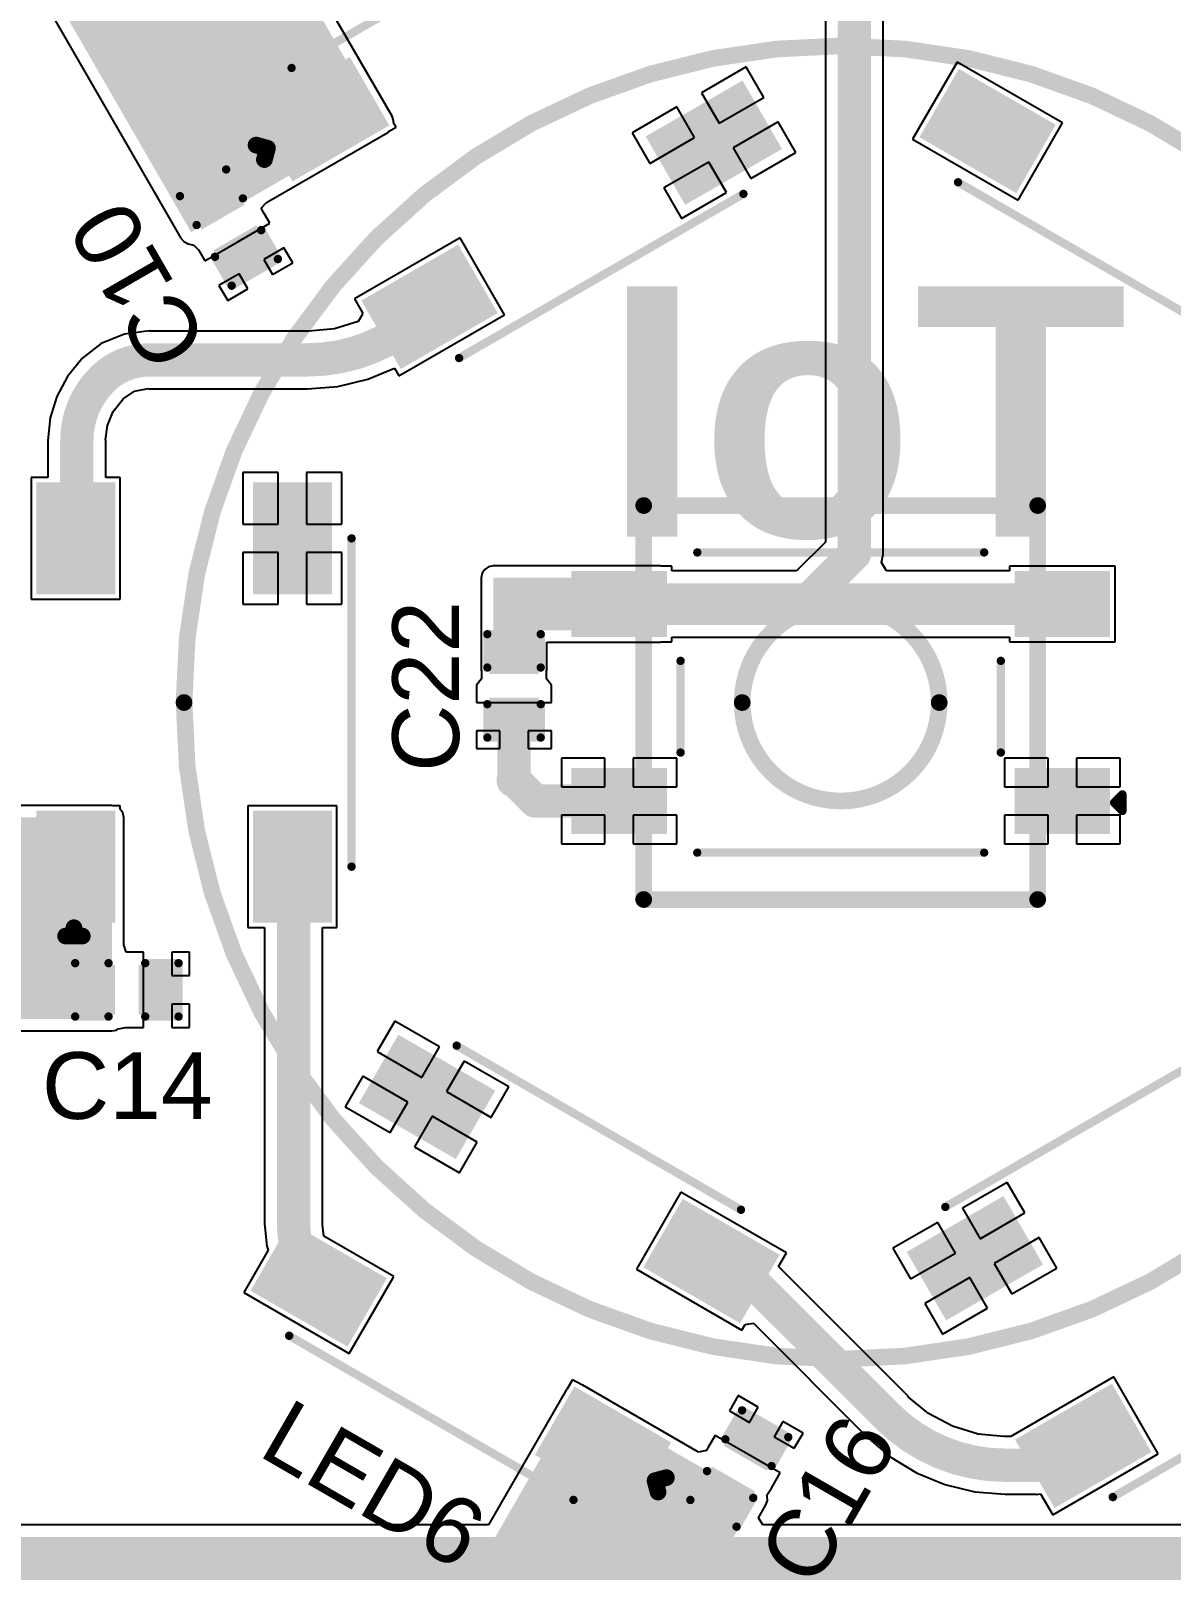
# Model space of a CAD drawing. Header units: inches. Extents: x -5 to 433, y -20 to 71.
# Drawn here: x 27.67 to 45.03, y 11.79 to 35.23 of the extents above; entities that cross this region are included whole.
import ezdxf

# ---------------------------------------------------------------- set-up
doc = ezdxf.new("R2010")
doc.units = ezdxf.units.IN
for name, color, linetype in [('Deimensions', 6, 'Continuous'), ('Top Layer', 1, 'Continuous'), ('Top Overlay', 2, 'Continuous'), ('Top Paste', 8, 'Continuous'), ('Top Solder', 216, 'Continuous')]:
    doc.layers.add(name, color=color, linetype=linetype)
doc.styles.add('Arial', font='', dxfattribs={"height": 0.2})
doc.styles.add('Arial_Bold', font='', dxfattribs={"height": 0.2})
doc.styles.get('Arial').set_extended_font_data('Arial')
doc.styles.get('Arial_Bold').set_extended_font_data('Arial', bold=True)

msp = doc.modelspace()

# ---------------------------------------------------------------- hatches: boundary and pattern name
at = {"layer": 'Top Layer'}
for points in [[(30.108, 32.163), (33.01, 33.839), (29.184, 40.465), (26.282, 38.79)], [(31.188, 33.942), (32.487, 34.692), (32.987, 33.826), (31.688, 33.076)], [(41.837, 34.511), (43.136, 33.761), (42.636, 32.895), (41.337, 33.645)], [(37.169, 33.584), (38.468, 34.334), (38.968, 33.468), (37.669, 32.718)], [(30.838, 32.601), (30.288, 32.283), (30.059, 32.679), (30.609, 32.997)], [(31.307, 31.787), (30.757, 31.469), (30.529, 31.865), (31.079, 32.183)], [(32.838, 31.084), (34.137, 31.834), (34.637, 30.968), (33.338, 30.218)], [(28.85, 28.25), (28.85, 26.75), (27.85, 26.75), (27.85, 28.25)], [(31.15, 26.75), (31.15, 28.25), (32.15, 28.25), (32.15, 26.75)], [(34.708, 26.1), (37.25, 26.1), (37.25, 26.9), (34.708, 26.9)], [(34.708, 25.495), (35.343, 25.495), (35.343, 26.9), (34.708, 26.9)], [(37.25, 26.1), (36, 26.1), (36, 26.9), (37.25, 26.9)], [(44, 26.1), (42.75, 26.1), (42.75, 26.9), (44, 26.9)], [(35.342, 25.495), (34.707, 25.495), (34.707, 25.953), (35.342, 25.953)], [(35.342, 24.556), (34.707, 24.556), (34.707, 25.013), (35.342, 25.013)], [(37.25, 23.1), (36, 23.1), (36, 23.9), (37.25, 23.9)], [(44, 23.1), (42.75, 23.1), (42.75, 23.9), (44, 23.9)], [(24.206, 20.18), (28.901, 20.18), (28.901, 23.25), (24.206, 23.25)], [(27.85, 21.75), (27.85, 23.25), (28.85, 23.25), (28.85, 21.75)], [(31.15, 21.75), (31.15, 23.25), (32.15, 23.25), (32.15, 21.75)], [(28.888, 20.942), (28.888, 20.307), (28.431, 20.307), (28.431, 20.942)], [(29.828, 20.942), (29.828, 20.307), (29.371, 20.307), (29.371, 20.942)], [(34.1, 18.187), (32.801, 18.937), (33.301, 19.803), (34.6, 19.053)], [(38.431, 15.687), (37.132, 16.437), (37.632, 17.303), (38.931, 16.553)], [(42.942, 16.48), (41.643, 15.73), (41.143, 16.596), (42.442, 17.346)], [(31.651, 16.945), (32.95, 16.195), (32.45, 15.329), (31.151, 16.079)], [(37.354, 10.533), (38.705, 12.873), (35.982, 14.445), (34.631, 12.105)], [(36.781, 12.829), (35.482, 13.579), (35.982, 14.445), (37.281, 13.695)], [(42.793, 13.738), (44.092, 14.488), (44.592, 13.622), (43.293, 12.872)], [(38.53, 14.098), (39.08, 13.781), (38.851, 13.385), (38.301, 13.702)], [(38.06, 13.284), (38.61, 12.967), (38.381, 12.571), (37.831, 12.888)], [(55.194, 12.294), (24.155, 12.294), (24.155, 10.306), (55.194, 10.306)]]:
    msp.add_hatch(color=1, dxfattribs=at).paths.add_polyline_path(points)
at = {"layer": 'Top Paste'}
for points in [[(31.188, 33.942), (32.487, 34.692), (32.987, 33.826), (31.688, 33.076)], [(41.837, 34.511), (43.136, 33.761), (42.636, 32.895), (41.337, 33.645)], [(37.169, 33.584), (38.468, 34.334), (38.968, 33.468), (37.669, 32.718)], [(30.838, 32.601), (30.288, 32.283), (30.059, 32.679), (30.609, 32.997)], [(31.307, 31.787), (30.757, 31.469), (30.529, 31.865), (31.079, 32.183)], [(32.838, 31.084), (34.137, 31.834), (34.637, 30.968), (33.338, 30.218)], [(28.85, 28.25), (28.85, 26.75), (27.85, 26.75), (27.85, 28.25)], [(31.15, 26.75), (31.15, 28.25), (32.15, 28.25), (32.15, 26.75)], [(37.25, 26.1), (36, 26.1), (36, 26.9), (37.25, 26.9)], [(44, 26.1), (42.75, 26.1), (42.75, 26.9), (44, 26.9)], [(35.342, 25.495), (34.707, 25.495), (34.707, 25.953), (35.342, 25.953)], [(35.342, 24.556), (34.707, 24.556), (34.707, 25.013), (35.342, 25.013)], [(37.25, 23.1), (36, 23.1), (36, 23.9), (37.25, 23.9)], [(44, 23.1), (42.75, 23.1), (42.75, 23.9), (44, 23.9)], [(27.85, 21.75), (27.85, 23.25), (28.85, 23.25), (28.85, 21.75)], [(31.15, 21.75), (31.15, 23.25), (32.15, 23.25), (32.15, 21.75)], [(28.888, 20.942), (28.888, 20.307), (28.431, 20.307), (28.431, 20.942)], [(29.828, 20.942), (29.828, 20.307), (29.371, 20.307), (29.371, 20.942)], [(34.1, 18.187), (32.801, 18.937), (33.301, 19.803), (34.6, 19.053)], [(38.431, 15.687), (37.132, 16.437), (37.632, 17.303), (38.931, 16.553)], [(42.942, 16.48), (41.643, 15.73), (41.143, 16.596), (42.442, 17.346)], [(31.651, 16.945), (32.95, 16.195), (32.45, 15.329), (31.151, 16.079)], [(36.781, 12.829), (35.482, 13.579), (35.982, 14.445), (37.281, 13.695)], [(42.793, 13.738), (44.092, 14.488), (44.592, 13.622), (43.293, 12.872)], [(38.53, 14.098), (39.08, 13.781), (38.851, 13.385), (38.301, 13.702)], [(38.06, 13.284), (38.61, 12.967), (38.381, 12.571), (37.831, 12.888)]]:
    msp.add_hatch(color=8, dxfattribs=at).paths.add_polyline_path(points)
at = {"layer": 'Top Solder'}
for points in [[(31.05, 33.979), (32.525, 34.831), (33.126, 33.789), (31.651, 32.937)], [(37.03, 33.621), (38.505, 34.473), (39.106, 33.431), (37.631, 32.579)], [(41.8, 34.65), (43.275, 33.799), (42.674, 32.757), (41.199, 33.608)], [(30.919, 32.579), (30.266, 32.201), (29.977, 32.701), (30.631, 33.079)], [(31.389, 31.765), (30.736, 31.387), (30.447, 31.887), (31.101, 32.265)], [(32.7, 31.121), (34.175, 31.973), (34.776, 30.931), (33.301, 30.079)], [(28.952, 28.352), (28.952, 26.648), (27.748, 26.648), (27.748, 28.352)], [(31.048, 26.648), (31.048, 28.352), (32.252, 28.352), (32.252, 26.648)], [(37.352, 25.998), (35.898, 25.998), (35.898, 27.002), (37.352, 27.002)], [(44.102, 25.998), (42.648, 25.998), (42.648, 27.002), (44.102, 27.002)], [(35.402, 25.435), (34.647, 25.435), (34.647, 26.013), (35.402, 26.013)], [(35.402, 24.496), (34.647, 24.496), (34.647, 25.073), (35.402, 25.073)], [(37.352, 22.998), (35.898, 22.998), (35.898, 24.002), (37.352, 24.002)], [(44.102, 22.998), (42.648, 22.998), (42.648, 24.002), (44.102, 24.002)], [(27.748, 21.648), (27.748, 23.352), (28.952, 23.352), (28.952, 21.648)], [(31.048, 21.648), (31.048, 23.352), (32.252, 23.352), (32.252, 21.648)], [(28.948, 21.002), (28.948, 20.247), (28.371, 20.247), (28.371, 21.002)], [(29.888, 21.002), (29.888, 20.247), (29.311, 20.247), (29.311, 21.002)], [(34.138, 18.048), (32.663, 18.9), (33.264, 19.942), (34.739, 19.09)], [(38.468, 15.548), (36.993, 16.4), (37.594, 17.442), (39.069, 16.59)], [(43.081, 16.442), (41.606, 15.591), (41.004, 16.633), (42.479, 17.484)], [(31.614, 17.084), (33.089, 16.232), (32.488, 15.19), (31.013, 16.042)], [(36.818, 12.69), (35.343, 13.542), (35.944, 14.584), (37.419, 13.732)], [(42.654, 13.775), (44.129, 14.627), (44.731, 13.585), (43.256, 12.733)], [(38.508, 14.18), (39.162, 13.803), (38.873, 13.303), (38.219, 13.68)], [(38.038, 13.366), (38.692, 12.989), (38.403, 12.489), (37.749, 12.866)]]:
    msp.add_hatch(color=216, dxfattribs=at).paths.add_polyline_path(points)

# ---------------------------------------------------------------- linework, layer by layer
at = {"layer": 'Deimensions'}
for points in [[(50, 25, 0.254, 0.254, 1), (30, 25, 0.254, 0.254, 1)], [(36.936, 28, 0.127, 0.127, 1), (37.063, 28, 0.127, 0.127, 1)], [(36.936, 28, 0.127, 0.127, 1), (37.063, 28, 0.127, 0.127, 1)], [(42.936, 28, 0.127, 0.127, 1), (43.063, 28, 0.127, 0.127, 1)], [(42.936, 28, 0.127, 0.127, 1), (43.063, 28, 0.127, 0.127, 1)], [(29.936, 25, 0.127, 0.127, 1), (30.063, 25, 0.127, 0.127, 1)], [(38.436, 25, 0.127, 0.127, 1), (38.563, 25, 0.127, 0.127, 1)], [(38.436, 25, 0.127, 0.127, 1), (38.563, 25, 0.127, 0.127, 1)], [(41.436, 25, 0.127, 0.127, 1), (41.563, 25, 0.127, 0.127, 1)], [(41.436, 25, 0.127, 0.127, 1), (41.563, 25, 0.127, 0.127, 1)], [(36.936, 22, 0.127, 0.127, 1), (37.063, 22, 0.127, 0.127, 1)], [(36.936, 22, 0.127, 0.127, 1), (37.063, 22, 0.127, 0.127, 1)], [(42.936, 22, 0.127, 0.127, 1), (43.063, 22, 0.127, 0.127, 1)], [(42.936, 22, 0.127, 0.127, 1), (43.063, 22, 0.127, 0.127, 1)]]:
    msp.add_lwpolyline(points, format="xyseb", close=True, dxfattribs=at)
for points in [[(37, 28, 0.254, 0.254, 0), (43, 28, 0.254, 0.254, 0)], [(37, 22, 0.254, 0.254, 0), (37, 28, 0.254, 0.254, 0)], [(43, 22, 0.254, 0.254, 0), (43, 28, 0.254, 0.254, 0)], [(38.5, 25, 0.254, 0.254, -1), (41.5, 25, 0.254, 0.254, 0)], [(41.5, 25, 0.254, 0.254, -1), (38.5, 25, 0.254, 0.254, 0)], [(37, 22, 0.254, 0.254, 0), (43, 22, 0.254, 0.254, 0)]]:
    msp.add_lwpolyline(points, format="xyseb", dxfattribs=at)
at = {"layer": 'Top Layer'}
for p, q in [((39.768, 47.593), (39.768, 27.444)), ((40.648, 27.262), (40.648, 47.411)), ((33.167, 33.929), (29.365, 40.514)), ((27.05, 37.097), (29.951, 32.073)), ((41.772, 34.754), (41.095, 33.58)), ((43.379, 33.826), (41.772, 34.754)), ((38.561, 34.681), (37.878, 34.287)), ((38.83, 34.215), (38.561, 34.681)), ((37.878, 34.287), (38.147, 33.821)), ((37.504, 34.071), (36.822, 33.677)), ((37.773, 33.605), (37.504, 34.071)), ((38.147, 33.821), (38.83, 34.215)), ((33.114, 33.694), (33.23, 33.761)), ((33.19, 33.862), (33.167, 33.929)), ((33.188, 33.834), (33.19, 33.862)), ((33.23, 33.761), (33.188, 33.834)), ((39.045, 33.841), (38.363, 33.447)), ((39.315, 33.375), (39.045, 33.841)), ((42.702, 32.652), (43.379, 33.826)), ((31.253, 32.615), (33.101, 33.682)), ((33.101, 33.682), (33.114, 33.694)), ((33.101, 33.682), (33.101, 33.682)), ((36.822, 33.677), (37.091, 33.211)), ((37.091, 33.211), (37.773, 33.605)), ((41.095, 33.58), (42.702, 32.652)), ((38.363, 33.447), (38.632, 32.981)), ((38.632, 32.981), (39.315, 33.375)), ((37.989, 33.231), (37.307, 32.837)), ((38.258, 32.765), (37.989, 33.231)), ((37.307, 32.837), (37.576, 32.371)), ((31.172, 32.53), (31.253, 32.615)), ((37.576, 32.371), (38.258, 32.765)), ((31.219, 32.449), (31.172, 32.53)), ((31.305, 32.299), (31.219, 32.449)), ((30.81, 32.013), (31.305, 32.299)), ((29.951, 32.073), (29.997, 32.019)), ((29.997, 32.019), (30.061, 31.988)), ((30.061, 31.988), (30.148, 31.967)), ((30.148, 31.967), (30.22, 31.893)), ((30.22, 31.893), (30.315, 31.727)), ((30.315, 31.727), (30.81, 32.013)), ((31.521, 31.925), (31.213, 31.747)), ((31.654, 31.694), (31.521, 31.925)), ((34.203, 32.077), (32.596, 31.149)), ((34.88, 30.903), (34.203, 32.077)), ((31.213, 31.747), (31.346, 31.516)), ((31.346, 31.516), (31.654, 31.694)), ((30.839, 31.531), (30.531, 31.353)), ((30.972, 31.3), (30.839, 31.531)), ((30.531, 31.353), (30.665, 31.122)), ((30.665, 31.122), (30.972, 31.3)), ((32.596, 31.149), (32.719, 30.935)), ((32.649, 30.802), (32.289, 30.693)), ((32.71, 30.903), (32.649, 30.802)), ((32.719, 30.935), (32.71, 30.903)), ((33.273, 29.975), (34.88, 30.903)), ((29.092, 30.612), (28.74, 30.467)), ((29.469, 30.662), (29.092, 30.612)), ((29.469, 30.658), (29.469, 30.662)), ((31.878, 30.658), (29.469, 30.658)), ((31.898, 30.654), (31.878, 30.658)), ((32.289, 30.693), (31.898, 30.654)), ((28.74, 30.467), (28.439, 30.235)), ((28.441, 30.232), (28.223, 29.966)), ((28.439, 30.235), (28.441, 30.233)), ((28.441, 30.233), (28.441, 30.232)), ((32.799, 29.923), (33.206, 30.091)), ((33.206, 30.091), (33.273, 29.975)), ((28.223, 29.966), (28.061, 29.663)), ((29.247, 29.74), (29.452, 29.781)), ((29.452, 29.781), (29.469, 29.778)), ((29.469, 29.778), (31.878, 29.778)), ((31.878, 29.777), (32.344, 29.814)), ((31.878, 29.778), (31.878, 29.777)), ((32.344, 29.814), (32.799, 29.923)), ((28.061, 29.663), (27.961, 29.334)), ((28.922, 29.43), (29.056, 29.604)), ((29.056, 29.604), (29.064, 29.61)), ((29.064, 29.61), (29.074, 29.625)), ((29.074, 29.625), (29.247, 29.74)), ((27.961, 29.334), (27.927, 28.991)), ((28.834, 29.218), (28.922, 29.43)), ((28.806, 29.001), (28.834, 29.218)), ((27.927, 28.991), (27.927, 28.991)), ((27.927, 28.991), (27.927, 28.428)), ((28.808, 28.991), (28.806, 29.001)), ((28.808, 28.428), (28.808, 28.991)), ((27.927, 28.428), (27.672, 28.428)), ((27.672, 28.428), (27.672, 26.572)), ((29.028, 28.428), (28.808, 28.428)), ((29.028, 26.572), (29.028, 28.428)), ((31.434, 28.504), (30.896, 28.504)), ((30.896, 28.504), (30.896, 27.716)), ((31.434, 27.716), (31.434, 28.504)), ((32.404, 28.504), (31.866, 28.504)), ((31.866, 28.504), (31.866, 27.716)), ((32.404, 27.716), (32.404, 28.504)), ((30.896, 27.716), (31.434, 27.716)), ((31.866, 27.716), (32.404, 27.716)), ((39.768, 27.444), (39.329, 27.005)), ((31.434, 27.284), (30.896, 27.284)), ((30.896, 27.284), (30.896, 26.496)), ((31.434, 26.496), (31.434, 27.284)), ((32.404, 27.284), (31.866, 27.284)), ((31.866, 27.284), (31.866, 26.496)), ((32.404, 26.496), (32.404, 27.284)), ((40.623, 27.132), (40.648, 27.262)), ((34.54, 26.969), (34.527, 26.9)), ((34.58, 27.028), (34.54, 26.969)), ((34.638, 27.067), (34.58, 27.028)), ((34.708, 27.081), (34.638, 27.067)), ((37.25, 27.081), (34.708, 27.081)), ((37.268, 27.078), (37.25, 27.081)), ((37.428, 27.078), (37.268, 27.078)), ((37.428, 27.005), (37.428, 27.078)), ((39.329, 27.005), (37.428, 27.005)), ((40.697, 27.005), (40.623, 27.132)), ((42.572, 27.005), (40.697, 27.005)), ((44.178, 27.078), (42.572, 27.078)), ((42.572, 27.078), (42.572, 27.005)), ((44.178, 25.922), (44.178, 27.078)), ((34.527, 26.9), (34.527, 26.1)), ((27.672, 26.572), (29.028, 26.572)), ((30.896, 26.496), (31.434, 26.496)), ((31.866, 26.496), (32.404, 26.496)), ((34.527, 26.1), (34.527, 25.495)), ((35.524, 25.495), (35.524, 25.919)), ((35.524, 25.919), (37.25, 25.919)), ((37.25, 25.919), (37.268, 25.922)), ((37.268, 25.922), (37.428, 25.922)), ((37.428, 25.922), (37.428, 25.995)), ((37.428, 25.995), (42.572, 25.995)), ((42.572, 25.995), (42.572, 25.922)), ((42.572, 25.922), (44.178, 25.922)), ((34.53, 25.362), (34.453, 25.267)), ((34.527, 25.495), (34.53, 25.48)), ((34.53, 25.48), (34.53, 25.362)), ((35.52, 25.476), (35.524, 25.495)), ((35.52, 25.362), (35.52, 25.476)), ((35.596, 25.267), (35.52, 25.362)), ((34.453, 25.267), (34.453, 25.222)), ((34.453, 25.222), (34.453, 25)), ((35.596, 25.222), (35.596, 25.267)), ((35.596, 25), (35.596, 25.222)), ((34.453, 25), (35.025, 25)), ((35.025, 25), (35.596, 25)), ((34.809, 24.568), (34.453, 24.568)), ((34.453, 24.568), (34.453, 24.302)), ((34.809, 24.302), (34.809, 24.568)), ((35.596, 24.568), (35.241, 24.568)), ((35.241, 24.568), (35.241, 24.302)), ((35.596, 24.302), (35.596, 24.568)), ((34.453, 24.302), (34.809, 24.302)), ((35.241, 24.302), (35.596, 24.302)), ((36.409, 24.154), (35.746, 24.154)), ((35.746, 24.154), (35.746, 23.716)), ((36.409, 23.716), (36.409, 24.154)), ((37.504, 24.154), (36.841, 24.154)), ((36.841, 24.154), (36.841, 23.716)), ((37.504, 23.716), (37.504, 24.154)), ((43.159, 24.154), (42.496, 24.154)), ((42.496, 24.154), (42.496, 23.716)), ((43.159, 23.716), (43.159, 24.154)), ((44.254, 24.154), (43.591, 24.154)), ((43.591, 24.154), (43.591, 23.716)), ((44.254, 23.716), (44.254, 24.154)), ((35.746, 23.716), (36.409, 23.716)), ((36.841, 23.716), (37.504, 23.716)), ((42.496, 23.716), (43.159, 23.716)), ((43.591, 23.716), (44.254, 23.716)), ((28.901, 23.431), (26.927, 23.431)), ((28.918, 23.428), (28.901, 23.431)), ((29.028, 23.428), (28.918, 23.428)), ((29.028, 23.379), (29.028, 23.428)), ((29.029, 23.378), (29.028, 23.379)), ((29.068, 23.319), (29.029, 23.378)), ((29.082, 23.25), (29.068, 23.319)), ((29.082, 21.309), (29.082, 23.25)), ((32.328, 23.428), (30.972, 23.428)), ((30.972, 23.428), (30.972, 21.572)), ((32.328, 21.572), (32.328, 23.428)), ((36.409, 23.284), (35.746, 23.284)), ((35.746, 23.284), (35.746, 22.846)), ((36.409, 22.846), (36.409, 23.284)), ((37.504, 23.284), (36.841, 23.284)), ((36.841, 23.284), (36.841, 22.846)), ((37.504, 22.846), (37.504, 23.284)), ((43.159, 23.284), (42.496, 23.284)), ((42.496, 23.284), (42.496, 22.846)), ((43.159, 22.846), (43.159, 23.284)), ((44.254, 23.284), (43.591, 23.284)), ((43.591, 23.284), (43.591, 22.846)), ((44.254, 22.846), (44.254, 23.284)), ((35.746, 22.846), (36.409, 22.846)), ((36.841, 22.846), (37.504, 22.846)), ((42.496, 22.846), (43.159, 22.846)), ((43.591, 22.846), (44.254, 22.846)), ((30.972, 21.572), (31.227, 21.572)), ((31.227, 21.572), (31.227, 17.063)), ((32.108, 17.063), (32.108, 21.572)), ((32.108, 21.572), (32.328, 21.572)), ((29.117, 21.196), (29.082, 21.309)), ((29.383, 21.196), (29.117, 21.196)), ((29.383, 20.625), (29.383, 21.196)), ((30.082, 21.196), (29.815, 21.196)), ((29.815, 21.196), (29.815, 20.841)), ((30.082, 20.841), (30.082, 21.196)), ((29.815, 20.841), (30.082, 20.841)), ((29.383, 20.053), (29.383, 20.625)), ((30.082, 20.409), (29.815, 20.409)), ((29.815, 20.409), (29.815, 20.053)), ((30.082, 20.053), (30.082, 20.409)), ((26.927, 19.999), (28.901, 19.999)), ((28.901, 19.999), (28.97, 20.013)), ((28.97, 20.013), (28.999, 20.032)), ((28.999, 20.032), (29.115, 20.053)), ((29.115, 20.053), (29.148, 20.053)), ((29.148, 20.053), (29.383, 20.053)), ((29.815, 20.053), (30.082, 20.053)), ((33.208, 20.15), (32.939, 19.684)), ((33.891, 19.756), (33.208, 20.15)), ((33.622, 19.29), (33.891, 19.756)), ((32.939, 19.684), (33.622, 19.29)), ((34.265, 19.54), (33.996, 19.074)), ((34.947, 19.146), (34.265, 19.54)), ((32.723, 19.31), (32.454, 18.844)), ((33.406, 18.916), (32.723, 19.31)), ((33.996, 19.074), (34.678, 18.68)), ((34.678, 18.68), (34.947, 19.146)), ((32.454, 18.844), (33.137, 18.45)), ((33.137, 18.45), (33.406, 18.916)), ((33.78, 18.7), (33.511, 18.234)), ((34.462, 18.306), (33.78, 18.7)), ((34.193, 17.84), (34.462, 18.306)), ((33.511, 18.234), (34.193, 17.84)), ((42.535, 17.693), (41.853, 17.299)), ((42.804, 17.227), (42.535, 17.693)), ((37.566, 17.546), (36.889, 16.372)), ((39.173, 16.618), (37.566, 17.546)), ((41.853, 17.299), (42.122, 16.833)), ((42.122, 16.833), (42.804, 17.227)), ((31.227, 17.063), (31.227, 17.063)), ((31.227, 17.063), (31.261, 16.722)), ((32.106, 17.053), (32.108, 17.063)), ((32.129, 16.875), (32.106, 17.053)), ((41.479, 17.083), (40.796, 16.689)), ((41.748, 16.617), (41.479, 17.083)), ((31.28, 16.658), (30.909, 16.014)), ((31.261, 16.722), (31.28, 16.658)), ((33.193, 16.26), (32.129, 16.875)), ((40.796, 16.689), (41.065, 16.223)), ((43.02, 16.853), (42.338, 16.459)), ((43.289, 16.387), (43.02, 16.853)), ((39.052, 16.409), (39.173, 16.618)), ((41.065, 16.223), (41.748, 16.617)), ((42.338, 16.459), (42.607, 15.993)), ((32.515, 15.086), (33.193, 16.26)), ((36.889, 16.372), (38.496, 15.444)), ((41.021, 14.44), (39.052, 16.409)), ((41.964, 16.243), (41.281, 15.849)), ((42.233, 15.777), (41.964, 16.243)), ((42.607, 15.993), (43.289, 16.387)), ((30.909, 16.014), (32.515, 15.086)), ((41.281, 15.849), (41.55, 15.383)), ((41.55, 15.383), (42.233, 15.777)), ((38.496, 15.444), (38.545, 15.529)), ((38.545, 15.529), (38.67, 15.546)), ((38.67, 15.546), (40.399, 13.817)), ((35.825, 14.536), (34.635, 12.475)), ((35.836, 14.549), (35.825, 14.536)), ((35.916, 14.688), (35.836, 14.549)), ((36.055, 14.608), (35.916, 14.688)), ((36.072, 14.602), (36.055, 14.608)), ((37.833, 13.586), (36.072, 14.602)), ((36.072, 14.602), (36.072, 14.602)), ((44.157, 14.731), (42.589, 13.825)), ((44.835, 13.557), (44.157, 14.731)), ((38.437, 14.445), (38.304, 14.214)), ((38.745, 14.267), (38.437, 14.445)), ((41.032, 14.423), (41.021, 14.44)), ((41.336, 14.174), (41.032, 14.423)), ((38.304, 14.214), (38.612, 14.036)), ((38.612, 14.036), (38.745, 14.267)), ((41.7, 13.979), (41.336, 14.174)), ((38.088, 13.84), (37.977, 13.649)), ((38.583, 13.554), (38.088, 13.84)), ((39.119, 14.051), (38.985, 13.82)), ((39.427, 13.874), (39.119, 14.051)), ((39.293, 13.643), (39.427, 13.874)), ((42.095, 13.86), (41.7, 13.979)), ((42.486, 13.821), (42.095, 13.86)), ((37.954, 13.609), (37.833, 13.586)), ((37.977, 13.649), (37.954, 13.609)), ((38.985, 13.82), (39.293, 13.643)), ((40.399, 13.817), (40.398, 13.817)), ((40.398, 13.817), (40.754, 13.513)), ((42.506, 13.825), (42.486, 13.821)), ((42.589, 13.825), (42.506, 13.825)), ((39.078, 13.269), (38.583, 13.554)), ((40.754, 13.513), (41.153, 13.269)), ((43.228, 12.629), (44.835, 13.557)), ((38.944, 13.038), (39.078, 13.269)), ((41.153, 13.269), (41.585, 13.09)), ((38.875, 12.931), (38.944, 13.038)), ((38.88, 12.92), (38.875, 12.931)), ((38.885, 12.849), (38.88, 12.92)), ((41.585, 13.09), (42.04, 12.98)), ((42.04, 12.98), (42.506, 12.944)), ((42.506, 12.944), (42.506, 12.944)), ((42.506, 12.944), (42.98, 12.944)), ((42.98, 12.941), (43.043, 12.949)), ((42.98, 12.944), (42.98, 12.941)), ((43.043, 12.949), (43.228, 12.629)), ((38.749, 12.585), (38.862, 12.782)), ((38.862, 12.782), (38.885, 12.849)), ((34.635, 12.475), (26.927, 12.475)), ((38.812, 12.475), (38.749, 12.585)), ((48.959, 12.475), (38.812, 12.475))]:
    msp.add_line(p, q, dxfattribs=at)
for points in [[(40.208, 27.262, 0.508, 0.508, 0), (40.208, 47.593, 0.508, 0.508, 0)], [(33.674, 30.962, 0.508, 0.508, -0.198912), (31.878, 30.218, 0.508, 0.508, 0)], [(33.674, 30.962, 0.508, 0.508, 0), (33.738, 31.026, 0.508, 0.508, 0)], [(28.753, 29.921, 0.508, 0.508, -0.198912), (29.469, 30.218, 0.508, 0.508, 0)], [(29.469, 30.218, 0.508, 0.508, 0), (31.878, 30.218, 0.508, 0.508, 0)], [(28.367, 28.991, 0.508, 0.508, -0.198912), (28.753, 29.921, 0.508, 0.508, 0)], [(28.367, 27.5, 0.508, 0.508, 0), (28.367, 28.991, 0.508, 0.508, 0)], [(39.446, 26.5, 0.508, 0.508, 0), (40.208, 27.262, 0.508, 0.508, 0)], [(36.625, 26.5, 0.635, 0.635, 0), (39.446, 26.5, 0.635, 0.635, 0)], [(39.446, 26.5, 0.635, 0.635, 0), (43.375, 26.5, 0.635, 0.635, 0)], [(35.025, 23.845, 0.508, 0.508, 0), (35.025, 24.784, 0.508, 0.508, 0)], [(35.025, 23.845, 0.508, 0.508, -0.198912), (35.012, 23.813, 0.508, 0.508, 0)], [(35.012, 23.813, 0.508, 0.508, 0), (35.037, 23.813, 0.508, 0.508, 0)], [(35.037, 23.813, 0.508, 0.508, 0), (35.35, 23.5, 0.508, 0.508, 0)], [(35.35, 23.5, 0.508, 0.508, 0), (36.625, 23.5, 0.508, 0.508, 0)], [(31.667, 17.063, 0.508, 0.508, 0), (31.667, 22.5, 0.508, 0.508, 0)], [(32.051, 16.137, 0.508, 0.508, -0.198912), (31.667, 17.063, 0.508, 0.508, 0)], [(38.031, 16.495, 0.508, 0.508, -0.198912), (38.564, 16.274, 0.508, 0.508, 0)], [(38.564, 16.274, 0.508, 0.508, 0), (40.71, 14.129, 0.508, 0.508, 0)], [(42.506, 13.385, 0.508, 0.508, -0.198912), (40.71, 14.129, 0.508, 0.508, 0)], [(43.693, 13.68, 0.508, 0.508, -0.198912), (42.98, 13.385, 0.508, 0.508, 0)], [(42.506, 13.385, 0.508, 0.508, 0), (42.98, 13.385, 0.508, 0.508, 0)]]:
    msp.add_lwpolyline(points, format="xyseb", dxfattribs=at)
for points in [[(33.547, 30.962, 0.254, 0.254, 1), (33.801, 30.962, 0.254, 0.254, 1)], [(33.547, 30.962, 0.254, 0.254, 1), (33.801, 30.962, 0.254, 0.254, 1)], [(33.611, 31.026, 0.254, 0.254, 1), (33.865, 31.026, 0.254, 0.254, 1)], [(29.342, 30.218, 0.254, 0.254, 1), (29.596, 30.218, 0.254, 0.254, 1)], [(29.342, 30.218, 0.254, 0.254, 1), (29.596, 30.218, 0.254, 0.254, 1)], [(31.751, 30.218, 0.254, 0.254, 1), (32.005, 30.218, 0.254, 0.254, 1)], [(31.751, 30.218, 0.254, 0.254, 1), (32.005, 30.218, 0.254, 0.254, 1)], [(28.626, 29.921, 0.254, 0.254, 1), (28.88, 29.921, 0.254, 0.254, 1)], [(28.626, 29.921, 0.254, 0.254, 1), (28.88, 29.921, 0.254, 0.254, 1)], [(28.24, 28.991, 0.254, 0.254, 1), (28.494, 28.991, 0.254, 0.254, 1)], [(28.24, 28.991, 0.254, 0.254, 1), (28.494, 28.991, 0.254, 0.254, 1)], [(28.24, 27.5, 0.254, 0.254, 1), (28.494, 27.5, 0.254, 0.254, 1)], [(40.081, 27.262, 0.254, 0.254, 1), (40.335, 27.262, 0.254, 0.254, 1)], [(40.081, 27.262, 0.254, 0.254, 1), (40.335, 27.262, 0.254, 0.254, 1)], [(36.466, 26.5, 0.318, 0.318, 1), (36.784, 26.5, 0.318, 0.318, 1)], [(39.287, 26.5, 0.318, 0.318, 1), (39.605, 26.5, 0.318, 0.318, 1)], [(39.287, 26.5, 0.318, 0.318, 1), (39.605, 26.5, 0.318, 0.318, 1)], [(39.319, 26.5, 0.254, 0.254, 1), (39.573, 26.5, 0.254, 0.254, 1)], [(43.216, 26.5, 0.318, 0.318, 1), (43.534, 26.5, 0.318, 0.318, 1)], [(34.898, 24.784, 0.254, 0.254, 1), (35.152, 24.784, 0.254, 0.254, 1)], [(34.885, 23.813, 0.254, 0.254, 1), (35.139, 23.813, 0.254, 0.254, 1)], [(34.885, 23.813, 0.254, 0.254, 1), (35.139, 23.813, 0.254, 0.254, 1)], [(34.898, 23.845, 0.254, 0.254, 1), (35.152, 23.845, 0.254, 0.254, 1)], [(34.898, 23.845, 0.254, 0.254, 1), (35.152, 23.845, 0.254, 0.254, 1)], [(34.91, 23.813, 0.254, 0.254, 1), (35.164, 23.813, 0.254, 0.254, 1)], [(34.91, 23.813, 0.254, 0.254, 1), (35.164, 23.813, 0.254, 0.254, 1)], [(35.223, 23.5, 0.254, 0.254, 1), (35.477, 23.5, 0.254, 0.254, 1)], [(35.223, 23.5, 0.254, 0.254, 1), (35.477, 23.5, 0.254, 0.254, 1)], [(36.498, 23.5, 0.254, 0.254, 1), (36.752, 23.5, 0.254, 0.254, 1)], [(31.54, 22.5, 0.254, 0.254, 1), (31.794, 22.5, 0.254, 0.254, 1)], [(31.54, 17.063, 0.254, 0.254, 1), (31.794, 17.063, 0.254, 0.254, 1)], [(31.54, 17.063, 0.254, 0.254, 1), (31.794, 17.063, 0.254, 0.254, 1)], [(37.904, 16.495, 0.254, 0.254, 1), (38.158, 16.495, 0.254, 0.254, 1)], [(38.437, 16.274, 0.254, 0.254, 1), (38.691, 16.274, 0.254, 0.254, 1)], [(38.437, 16.274, 0.254, 0.254, 1), (38.691, 16.274, 0.254, 0.254, 1)], [(31.924, 16.137, 0.254, 0.254, 1), (32.178, 16.137, 0.254, 0.254, 1)], [(40.583, 14.129, 0.254, 0.254, 1), (40.837, 14.129, 0.254, 0.254, 1)], [(40.583, 14.129, 0.254, 0.254, 1), (40.837, 14.129, 0.254, 0.254, 1)], [(43.566, 13.68, 0.254, 0.254, 1), (43.82, 13.68, 0.254, 0.254, 1)], [(42.379, 13.385, 0.254, 0.254, 1), (42.633, 13.385, 0.254, 0.254, 1)], [(42.379, 13.385, 0.254, 0.254, 1), (42.633, 13.385, 0.254, 0.254, 1)], [(42.853, 13.385, 0.254, 0.254, 1), (43.107, 13.385, 0.254, 0.254, 1)], [(42.853, 13.385, 0.254, 0.254, 1), (43.107, 13.385, 0.254, 0.254, 1)]]:
    msp.add_lwpolyline(points, format="xyseb", close=True, dxfattribs=at)
at = {"layer": 'Top Overlay'}
for points in [[(31.638, 34.664, 0.127, 0.127, 0), (35.968, 37.164, 0.127, 0.127, 0)], [(31.097, 33.489, 0.254, 0.254, 0), (31.224, 33.269, 0.254, 0.254, 0)], [(31.097, 33.489, 0.254, 0.254, 0), (31.27, 33.442, 0.254, 0.254, 0)], [(31.224, 33.269, 0.254, 0.254, 0), (31.27, 33.442, 0.254, 0.254, 0)], [(29.938, 32.712, 0.127, 0.127, 0), (30.641, 33.118, 0.127, 0.127, 0)], [(30.641, 33.118, 0.127, 0.127, 0), (30.895, 32.678, 0.127, 0.127, 0)], [(41.787, 32.923, 0.127, 0.127, 0), (46.117, 30.423, 0.127, 0.127, 0)], [(29.938, 32.712, 0.127, 0.127, 0), (30.192, 32.272, 0.127, 0.127, 0)], [(34.188, 30.246, 0.127, 0.127, 0), (38.518, 32.746, 0.127, 0.127, 0)], [(31.175, 32.194, 0.127, 0.127, 0), (31.429, 31.754, 0.127, 0.127, 0)], [(30.471, 31.788, 0.127, 0.127, 0), (30.725, 31.348, 0.127, 0.127, 0)], [(30.725, 31.348, 0.127, 0.127, 0), (31.429, 31.754, 0.127, 0.127, 0)], [(32.551, 22.5, 0.127, 0.127, 0), (32.551, 27.5, 0.127, 0.127, 0)], [(37.816, 27.286, 0.127, 0.127, 0), (42.184, 27.286, 0.127, 0.127, 0)], [(34.619, 25.533, 0.127, 0.127, 0), (34.619, 26.041, 0.127, 0.127, 0)], [(34.619, 26.041, 0.127, 0.127, 0), (35.431, 26.041, 0.127, 0.127, 0)], [(35.431, 25.533, 0.127, 0.127, 0), (35.431, 26.041, 0.127, 0.127, 0)], [(37.562, 24.238, 0.127, 0.127, 0), (37.562, 25.635, 0.127, 0.127, 0)], [(42.438, 24.238, 0.127, 0.127, 0), (42.438, 25.635, 0.127, 0.127, 0)], [(34.619, 24.467, 0.127, 0.127, 0), (34.619, 24.975, 0.127, 0.127, 0)], [(35.431, 24.467, 0.127, 0.127, 0), (35.431, 24.975, 0.127, 0.127, 0)], [(34.619, 24.467, 0.127, 0.127, 0), (35.431, 24.467, 0.127, 0.127, 0)], [(44.162, 23.475, 0.127, 0.127, 0), (44.289, 23.602, 0.127, 0.127, 0)], [(44.162, 23.475, 0.127, 0.127, 0), (44.289, 23.348, 0.127, 0.127, 0)], [(44.289, 23.348, 0.127, 0.127, 0), (44.289, 23.602, 0.127, 0.127, 0)], [(37.816, 22.714, 0.127, 0.127, 0), (42.184, 22.714, 0.127, 0.127, 0)], [(28.197, 21.444, 0.254, 0.254, 0), (28.324, 21.571, 0.254, 0.254, 0)], [(28.197, 21.444, 0.254, 0.254, 0), (28.451, 21.444, 0.254, 0.254, 0)], [(28.324, 21.571, 0.254, 0.254, 0), (28.451, 21.444, 0.254, 0.254, 0)], [(28.342, 20.218, 0.127, 0.127, 0), (28.342, 21.031, 0.127, 0.127, 0)], [(28.342, 21.031, 0.127, 0.127, 0), (28.85, 21.031, 0.127, 0.127, 0)], [(29.409, 21.031, 0.127, 0.127, 0), (29.917, 21.031, 0.127, 0.127, 0)], [(29.917, 20.218, 0.127, 0.127, 0), (29.917, 21.031, 0.127, 0.127, 0)], [(28.342, 20.218, 0.127, 0.127, 0), (28.85, 20.218, 0.127, 0.127, 0)], [(29.409, 20.218, 0.127, 0.127, 0), (29.917, 20.218, 0.127, 0.127, 0)], [(34.151, 19.775, 0.127, 0.127, 0), (38.481, 17.275, 0.127, 0.127, 0)], [(41.592, 17.318, 0.127, 0.127, 0), (45.922, 19.818, 0.127, 0.127, 0)], [(31.6, 15.357, 0.127, 0.127, 0), (35.931, 12.857, 0.127, 0.127, 0)], [(44.143, 12.9, 0.127, 0.127, 0), (48.473, 15.4, 0.127, 0.127, 0)], [(38.243, 13.78, 0.127, 0.127, 0), (38.497, 14.22, 0.127, 0.127, 0)], [(38.497, 14.22, 0.127, 0.127, 0), (39.201, 13.813, 0.127, 0.127, 0)], [(38.947, 13.373, 0.127, 0.127, 0), (39.201, 13.813, 0.127, 0.127, 0)], [(37.172, 13.15, 0.254, 0.254, 0), (37.346, 13.196, 0.254, 0.254, 0)], [(37.172, 13.15, 0.254, 0.254, 0), (37.219, 12.976, 0.254, 0.254, 0)], [(37.219, 12.976, 0.254, 0.254, 0), (37.346, 13.196, 0.254, 0.254, 0)], [(37.71, 12.856, 0.127, 0.127, 0), (37.964, 13.296, 0.127, 0.127, 0)], [(37.71, 12.856, 0.127, 0.127, 0), (38.414, 12.449, 0.127, 0.127, 0)], [(38.414, 12.449, 0.127, 0.127, 0), (38.668, 12.889, 0.127, 0.127, 0)]]:
    msp.add_lwpolyline(points, format="xyseb", dxfattribs=at)
for points in [[(31.606, 34.664, 0.0635, 0.0635, 1), (31.669, 34.664, 0.0635, 0.0635, 1)], [(31.033, 33.489, 0.127, 0.127, 1), (31.16, 33.489, 0.127, 0.127, 1)], [(31.033, 33.489, 0.127, 0.127, 1), (31.16, 33.489, 0.127, 0.127, 1)], [(31.207, 33.442, 0.127, 0.127, 1), (31.334, 33.442, 0.127, 0.127, 1)], [(31.207, 33.442, 0.127, 0.127, 1), (31.334, 33.442, 0.127, 0.127, 1)], [(31.16, 33.269, 0.127, 0.127, 1), (31.287, 33.269, 0.127, 0.127, 1)], [(31.16, 33.269, 0.127, 0.127, 1), (31.287, 33.269, 0.127, 0.127, 1)], [(30.61, 33.118, 0.0635, 0.0635, 1), (30.673, 33.118, 0.0635, 0.0635, 1)], [(30.61, 33.118, 0.0635, 0.0635, 1), (30.673, 33.118, 0.0635, 0.0635, 1)], [(41.755, 32.923, 0.0635, 0.0635, 1), (41.818, 32.923, 0.0635, 0.0635, 1)], [(29.906, 32.712, 0.0635, 0.0635, 1), (29.969, 32.712, 0.0635, 0.0635, 1)], [(29.906, 32.712, 0.0635, 0.0635, 1), (29.969, 32.712, 0.0635, 0.0635, 1)], [(30.864, 32.678, 0.0635, 0.0635, 1), (30.927, 32.678, 0.0635, 0.0635, 1)], [(38.487, 32.746, 0.0635, 0.0635, 1), (38.55, 32.746, 0.0635, 0.0635, 1)], [(30.16, 32.272, 0.0635, 0.0635, 1), (30.223, 32.272, 0.0635, 0.0635, 1)], [(31.143, 32.194, 0.0635, 0.0635, 1), (31.207, 32.194, 0.0635, 0.0635, 1)], [(30.439, 31.788, 0.0635, 0.0635, 1), (30.503, 31.788, 0.0635, 0.0635, 1)], [(31.397, 31.754, 0.0635, 0.0635, 1), (31.461, 31.754, 0.0635, 0.0635, 1)], [(31.397, 31.754, 0.0635, 0.0635, 1), (31.461, 31.754, 0.0635, 0.0635, 1)], [(30.693, 31.348, 0.0635, 0.0635, 1), (30.757, 31.348, 0.0635, 0.0635, 1)], [(30.693, 31.348, 0.0635, 0.0635, 1), (30.757, 31.348, 0.0635, 0.0635, 1)], [(34.157, 30.246, 0.0635, 0.0635, 1), (34.22, 30.246, 0.0635, 0.0635, 1)], [(32.519, 27.5, 0.0635, 0.0635, 1), (32.583, 27.5, 0.0635, 0.0635, 1)], [(37.784, 27.286, 0.0635, 0.0635, 1), (37.847, 27.286, 0.0635, 0.0635, 1)], [(42.153, 27.286, 0.0635, 0.0635, 1), (42.216, 27.286, 0.0635, 0.0635, 1)], [(34.587, 26.041, 0.0635, 0.0635, 1), (34.65, 26.041, 0.0635, 0.0635, 1)], [(34.587, 26.041, 0.0635, 0.0635, 1), (34.65, 26.041, 0.0635, 0.0635, 1)], [(35.4, 26.041, 0.0635, 0.0635, 1), (35.463, 26.041, 0.0635, 0.0635, 1)], [(35.4, 26.041, 0.0635, 0.0635, 1), (35.463, 26.041, 0.0635, 0.0635, 1)], [(34.587, 25.533, 0.0635, 0.0635, 1), (34.65, 25.533, 0.0635, 0.0635, 1)], [(35.4, 25.533, 0.0635, 0.0635, 1), (35.463, 25.533, 0.0635, 0.0635, 1)], [(37.53, 25.635, 0.0635, 0.0635, 1), (37.593, 25.635, 0.0635, 0.0635, 1)], [(42.407, 25.635, 0.0635, 0.0635, 1), (42.47, 25.635, 0.0635, 0.0635, 1)], [(34.587, 24.975, 0.0635, 0.0635, 1), (34.65, 24.975, 0.0635, 0.0635, 1)], [(35.4, 24.975, 0.0635, 0.0635, 1), (35.463, 24.975, 0.0635, 0.0635, 1)], [(34.587, 24.467, 0.0635, 0.0635, 1), (34.65, 24.467, 0.0635, 0.0635, 1)], [(34.587, 24.467, 0.0635, 0.0635, 1), (34.65, 24.467, 0.0635, 0.0635, 1)], [(35.4, 24.467, 0.0635, 0.0635, 1), (35.463, 24.467, 0.0635, 0.0635, 1)], [(35.4, 24.467, 0.0635, 0.0635, 1), (35.463, 24.467, 0.0635, 0.0635, 1)], [(37.53, 24.238, 0.0635, 0.0635, 1), (37.593, 24.238, 0.0635, 0.0635, 1)], [(42.407, 24.238, 0.0635, 0.0635, 1), (42.47, 24.238, 0.0635, 0.0635, 1)], [(44.131, 23.475, 0.0635, 0.0635, 1), (44.194, 23.475, 0.0635, 0.0635, 1)], [(44.131, 23.475, 0.0635, 0.0635, 1), (44.194, 23.475, 0.0635, 0.0635, 1)], [(44.258, 23.602, 0.0635, 0.0635, 1), (44.321, 23.602, 0.0635, 0.0635, 1)], [(44.258, 23.602, 0.0635, 0.0635, 1), (44.321, 23.602, 0.0635, 0.0635, 1)], [(44.258, 23.348, 0.0635, 0.0635, 1), (44.321, 23.348, 0.0635, 0.0635, 1)], [(44.258, 23.348, 0.0635, 0.0635, 1), (44.321, 23.348, 0.0635, 0.0635, 1)], [(37.784, 22.714, 0.0635, 0.0635, 1), (37.847, 22.714, 0.0635, 0.0635, 1)], [(42.153, 22.714, 0.0635, 0.0635, 1), (42.216, 22.714, 0.0635, 0.0635, 1)], [(32.519, 22.5, 0.0635, 0.0635, 1), (32.583, 22.5, 0.0635, 0.0635, 1)], [(28.133, 21.444, 0.127, 0.127, 1), (28.26, 21.444, 0.127, 0.127, 1)], [(28.133, 21.444, 0.127, 0.127, 1), (28.26, 21.444, 0.127, 0.127, 1)], [(28.26, 21.571, 0.127, 0.127, 1), (28.387, 21.571, 0.127, 0.127, 1)], [(28.26, 21.571, 0.127, 0.127, 1), (28.387, 21.571, 0.127, 0.127, 1)], [(28.387, 21.444, 0.127, 0.127, 1), (28.514, 21.444, 0.127, 0.127, 1)], [(28.387, 21.444, 0.127, 0.127, 1), (28.514, 21.444, 0.127, 0.127, 1)], [(28.31, 21.031, 0.0635, 0.0635, 1), (28.374, 21.031, 0.0635, 0.0635, 1)], [(28.31, 21.031, 0.0635, 0.0635, 1), (28.374, 21.031, 0.0635, 0.0635, 1)], [(28.818, 21.031, 0.0635, 0.0635, 1), (28.882, 21.031, 0.0635, 0.0635, 1)], [(29.377, 21.031, 0.0635, 0.0635, 1), (29.441, 21.031, 0.0635, 0.0635, 1)], [(29.885, 21.031, 0.0635, 0.0635, 1), (29.949, 21.031, 0.0635, 0.0635, 1)], [(29.885, 21.031, 0.0635, 0.0635, 1), (29.949, 21.031, 0.0635, 0.0635, 1)], [(28.31, 20.218, 0.0635, 0.0635, 1), (28.374, 20.218, 0.0635, 0.0635, 1)], [(28.31, 20.218, 0.0635, 0.0635, 1), (28.374, 20.218, 0.0635, 0.0635, 1)], [(28.818, 20.218, 0.0635, 0.0635, 1), (28.882, 20.218, 0.0635, 0.0635, 1)], [(29.377, 20.218, 0.0635, 0.0635, 1), (29.441, 20.218, 0.0635, 0.0635, 1)], [(29.885, 20.218, 0.0635, 0.0635, 1), (29.949, 20.218, 0.0635, 0.0635, 1)], [(29.885, 20.218, 0.0635, 0.0635, 1), (29.949, 20.218, 0.0635, 0.0635, 1)], [(34.12, 19.775, 0.0635, 0.0635, 1), (34.183, 19.775, 0.0635, 0.0635, 1)], [(41.561, 17.318, 0.0635, 0.0635, 1), (41.624, 17.318, 0.0635, 0.0635, 1)], [(38.45, 17.275, 0.0635, 0.0635, 1), (38.513, 17.275, 0.0635, 0.0635, 1)], [(31.569, 15.357, 0.0635, 0.0635, 1), (31.632, 15.357, 0.0635, 0.0635, 1)], [(38.466, 14.22, 0.0635, 0.0635, 1), (38.529, 14.22, 0.0635, 0.0635, 1)], [(38.466, 14.22, 0.0635, 0.0635, 1), (38.529, 14.22, 0.0635, 0.0635, 1)], [(38.212, 13.78, 0.0635, 0.0635, 1), (38.275, 13.78, 0.0635, 0.0635, 1)], [(39.17, 13.813, 0.0635, 0.0635, 1), (39.233, 13.813, 0.0635, 0.0635, 1)], [(39.17, 13.813, 0.0635, 0.0635, 1), (39.233, 13.813, 0.0635, 0.0635, 1)], [(38.916, 13.373, 0.0635, 0.0635, 1), (38.979, 13.373, 0.0635, 0.0635, 1)], [(37.109, 13.15, 0.127, 0.127, 1), (37.236, 13.15, 0.127, 0.127, 1)], [(37.109, 13.15, 0.127, 0.127, 1), (37.236, 13.15, 0.127, 0.127, 1)], [(37.282, 13.196, 0.127, 0.127, 1), (37.409, 13.196, 0.127, 0.127, 1)], [(37.282, 13.196, 0.127, 0.127, 1), (37.409, 13.196, 0.127, 0.127, 1)], [(37.932, 13.296, 0.0635, 0.0635, 1), (37.996, 13.296, 0.0635, 0.0635, 1)], [(35.899, 12.857, 0.0635, 0.0635, 1), (35.962, 12.857, 0.0635, 0.0635, 1)], [(37.155, 12.976, 0.127, 0.127, 1), (37.282, 12.976, 0.127, 0.127, 1)], [(37.155, 12.976, 0.127, 0.127, 1), (37.282, 12.976, 0.127, 0.127, 1)], [(37.678, 12.856, 0.0635, 0.0635, 1), (37.742, 12.856, 0.0635, 0.0635, 1)], [(37.678, 12.856, 0.0635, 0.0635, 1), (37.742, 12.856, 0.0635, 0.0635, 1)], [(38.636, 12.889, 0.0635, 0.0635, 1), (38.7, 12.889, 0.0635, 0.0635, 1)], [(44.111, 12.9, 0.0635, 0.0635, 1), (44.175, 12.9, 0.0635, 0.0635, 1)], [(38.382, 12.449, 0.0635, 0.0635, 1), (38.446, 12.449, 0.0635, 0.0635, 1)], [(38.382, 12.449, 0.0635, 0.0635, 1), (38.446, 12.449, 0.0635, 0.0635, 1)]]:
    msp.add_lwpolyline(points, format="xyseb", close=True, dxfattribs=at)

# ---------------------------------------------------------------- texts
for s, height, rotation, style, p in [('C10', 1.016, 120, 'Arial', (30.389, 30.471)), ('IoT', 3.81, 360, 'Arial_Bold', (36.388, 27.528)), ('C22', 1.016, 90, 'Arial', (34.188, 23.944)), ('LED6', 1.016, 330, 'Arial', (31.103, 13.547)), ('C16', 1.016, 60, 'Arial', (39.589, 11.481))]:
    msp.add_text(s, height=height, rotation=rotation, dxfattribs=dict(at, style=style)).set_placement(p)
at = {"layer": 'Top Overlay', "style": 'Arial'}
msp.add_text('C14', height=1.016, dxfattribs=at).set_placement((27.835, 18.659))

doc.saveas('drawing.dxf')
